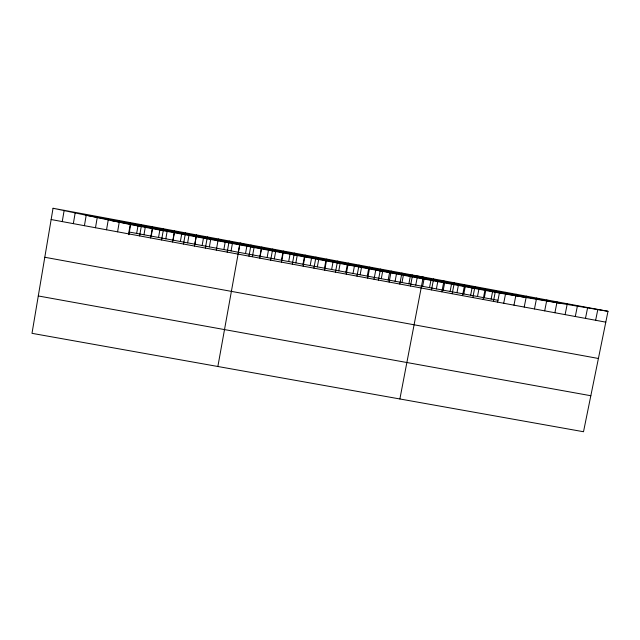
<?xml version="1.0" encoding="UTF-8"?>
<svg xmlns="http://www.w3.org/2000/svg" width="640" height="640" viewBox="0 0 640 640"><rect width="100%" height="100%" fill="white"/><g stroke="black" fill="none" stroke-linecap="round" stroke-linejoin="round"><path stroke-width="0.96" d="M53.04 208.264L32 333.336L583.512 431.736L608 311.304L53.04 208.264L130.648 224.632L499.384 293.048L608 311.304M62.248 221.592L64.152 210.328M73.344 223.64L75.256 212.392M84.424 225.688L86.336 214.448M95.488 227.736L97.408 216.504M106.544 229.784L108.472 218.56M117.576 231.824L119.512 220.608M128.6 233.864L130.544 222.656M128.904 234.736L130.648 224.632M136.664 233.416L137.96 225.984M139.616 235.904L141.56 224.704M143.968 234.768L145.256 227.336M150.608 237.936L152.56 226.744M151.256 236.12L152.552 228.696M158.544 237.464L159.84 230.048M161.592 239.968L163.552 228.784M165.824 238.816L167.128 231.4M172.56 242L174.528 230.824M173.096 240.16L174.4 232.744M180.368 241.504L181.672 234.096M183.52 244.024L185.488 232.856M187.632 242.848L188.936 235.448M194.456 246.048L196.44 234.888M194.888 244.192L196.2 236.792M202.136 245.536L203.448 238.136M205.384 248.072L207.368 236.92M209.384 246.88L210.696 239.48M216.304 250.088L218.296 238.944M223.848 249.552L225.176 242.168M227.2 252.104L229.2 240.976M231.08 250.896L232.4 243.512M238.296 252.232L239.624 244.848M217.864 366.496L240.096 242.992L254.056 247.528L252.4 256.664M245.512 253.568L246.848 246.192M248.968 256.136L250.976 245.016M259.928 256.232L261.264 248.864M259.824 258.144L261.84 247.032M267.12 257.568L268.464 250.2M270.672 260.152L272.696 249.048M274.312 258.896L275.656 251.536M281.496 260.224L282.84 252.872M281.504 262.152L283.536 251.064M288.68 261.56L290.024 254.2M292.328 264.16L294.36 253.072M295.848 262.88L297.2 255.536M303.016 264.208L304.368 256.864M303.136 266.152L305.176 255.08M310.176 265.536L311.536 258.192M313.928 268.152L315.976 257.08M317.336 266.864L318.696 259.52M324.488 268.184L325.848 260.848M324.712 270.144L326.76 259.088M331.632 269.504L332.992 262.176M335.48 272.136L337.536 261.088M338.768 270.832L340.136 263.496M345.896 272.152L347.272 264.824M346.232 274.128L348.296 263.088M353.024 273.472L354.4 266.144M356.976 276.12L359.04 265.08M360.144 274.784L361.52 267.472M367.264 276.104L368.64 268.792M367.704 278.104L369.776 267.072M374.04 279.176L375.752 270.112L423.248 277L399.88 398.976M378.416 280.08L380.496 269.064M381.28 278.696L382.664 271.392M388.192 279.976L389.576 272.672M389.12 282.064L391.208 271.048M395.088 281.256L396.48 273.952M399.808 284.04L401.896 273.04M401.984 282.536L403.376 275.232M408.88 283.808L410.272 276.512M410.48 286.016L412.576 275.016M415.76 285.08L417.16 277.792M422.64 286.352L424.04 279.072M429.512 287.632L430.912 280.344M431.504 289.904L433.616 278.928M436.384 288.896L437.784 281.616M441.856 291.824L443.968 280.848M443.248 290.168L444.648 282.896M450.104 291.44L451.512 284.168M452.192 293.736L454.312 282.768M456.96 292.712L458.368 285.44M462.52 295.64L464.648 284.688M463.8 293.976L465.216 286.712M470.648 295.24L472.056 287.976M472.832 297.552L474.968 286.6M477.48 296.504L478.896 289.248M483.128 299.456L485.272 288.52M484.312 297.776L485.728 290.52M491.136 299.032L492.56 291.784M493.424 301.36L495.568 290.424M497.616 302.032L499.384 293.048M503.696 303.264L505.848 292.336M513.96 305.16L516.12 294.24M524.216 307.056L526.376 296.144M534.456 308.952L536.624 298.048M544.68 310.848L546.856 299.952M554.896 312.736L557.072 301.848M565.104 314.624L567.288 303.744M575.288 316.504L577.48 305.64M585.472 318.392L587.664 307.528M595.64 320.272L597.84 309.416M38.288 295.96L590.832 395.736M44.8 257.264L598.408 358.48M86.2 215.256L561.872 303.552M111.608 220.616L526.248 297.568M129.36 232.064L497.96 300.296M51.144 219.536L605.792 322.152"/></g></svg>
